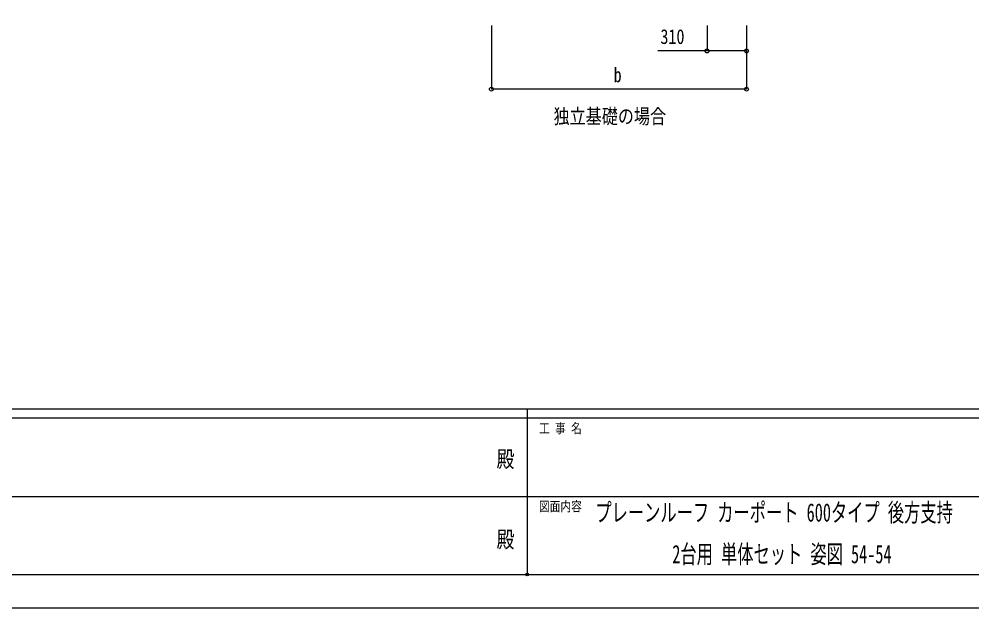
# Model space of a CAD drawing. Units: millimetres, scale not verified. Extents: x -14718 to 14718, y -10395 to 10395.
# Drawn here: x -4001 to 3468, y -10395 to -5777 of the extents above; entities that cross this region are included whole.
import ezdxf
from ezdxf.enums import TextEntityAlignment as Align

# ---------------------------------------------------------------- set-up
doc = ezdxf.new("R2010")
doc.units = ezdxf.units.MM
doc.header["$LTSCALE"] = 40
doc.header["$PDMODE"] = 32
doc.header["$PDSIZE"] = 20
for name, color, linetype in [('0-2_USER1', 3, 'Continuous'), ('0-6_YKK_D', 6, 'Continuous'), ('0-7_YKK_ZWAK', 7, 'Continuous')]:
    doc.layers.add(name, color=color, linetype=linetype)
doc.styles.add('ＭＳ ゴシック', font='')
doc.styles.get('ＭＳ ゴシック').set_extended_font_data('MS Gothic')

msp = doc.modelspace()

# ---------------------------------------------------------------- linework, layer by layer
at = {"layer": '0-6_YKK_D'}
for p, q in [((-298.51, -5827.45), (-298.51, -6328.45)), ((1391.49, -5827.45), (1391.49, -6028.45)), ((1701.49, -5827.45), (1701.49, -6028.45)), ((1701.49, -5827.45), (1701.49, -6328.45)), ((1701.49, -6327.45), (-298.51, -6327.45))]:
    msp.add_line(p, q, dxfattribs=at)
msp.add_lwpolyline([(1701.49, -6027.45), (1391.49, -6027.45), (1006.39, -6027.45)], dxfattribs=at)
for centre in [(1391.49, -6027.45), (1701.49, -6027.45), (-298.51, -6327.45), (1701.49, -6327.45)]:
    msp.add_circle(centre, 14.88, dxfattribs=at)
at = {"layer": '0-7_YKK_ZWAK'}
for p, q in [((13632.57, -8837.5), (-13667.43, -8837.5)), ((-17.43, -8837.5), (-17.43, -10132.5)), ((-17.43, -8907.5), (-4567.43, -8907.5)), ((4532.57, -8907.5), (-17.43, -8907.5)), ((-4541.18, -9520), (-17.43, -9520)), ((-17.43, -9520), (4532.57, -9520)), ((-4567.43, -10132.5), (-17.43, -10132.5)), ((-17.43, -10132.5), (4532.57, -10132.5))]:
    msp.add_line(p, q, dxfattribs=at)
msp.add_lwpolyline([(-14717.5, -10395), (14717.5, -10395), (14717.5, 10395), (-14717.5, 10395)], close=True, dxfattribs=at)
msp.add_point((-17.43, -10132.5), dxfattribs=at)

# ---------------------------------------------------------------- texts
at = {"layer": '0-2_USER1', "style": 'ＭＳ ゴシック'}
for s, height, width, p in [('独立基礎の場合', 115.5, 0.8, (188.62, -6632.45)), ('プレーンルーフ カーポート 600タイプ 後方支持', 143.7, 0.65, (516.44, -9760.92)), ('2台用 単体セット 姿図 54-54', 143.7, 0.65, (1119.46, -10087.58))]:
    msp.add_text(s, height=height, dxfattribs=dict(at, width=width)).set_placement(p, align=Align.BOTTOM_LEFT)
at = {"layer": '0-6_YKK_D', "style": 'ＭＳ ゴシック', "width": 0.8}
for s, p in [('310', (1026.39, -6007.45)), ('b', (659.49, -6307.45))]:
    msp.add_text(s, height=115.5, dxfattribs=at).set_placement(p, align=Align.BOTTOM_LEFT)
at = {"layer": '0-7_YKK_ZWAK', "style": 'ＭＳ ゴシック', "width": 0.8}
for s, height, p in [('工 事 名', 76.98, (74.44, -9047.5)), ('殿', 128.3, (-257.83, -9330.42)), ('図面内容', 76.98, (74.44, -9660)), ('殿', 128.3, (-257.83, -9960.42))]:
    msp.add_text(s, height=height, dxfattribs=at).set_placement(p, align=Align.BOTTOM_LEFT)

doc.saveas('drawing.dxf')
